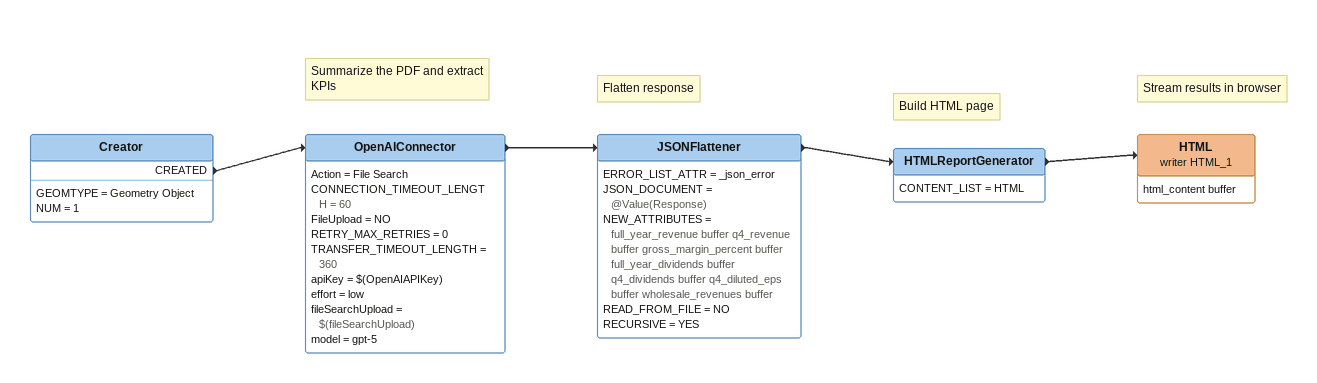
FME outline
Creator
    GEOMTYPE = Geometry Object
    NUM = 1
    CREATED -> OpenAIConnector
Note: Summarize the PDF and extract KPIs
OpenAIConnector
    Action = File Search
    CONNECTION_TIMEOUT_LENGTH = 60
    FileUpload = NO
    RETRY_MAX_RETRIES = 0
    TRANSFER_TIMEOUT_LENGTH = 360
    apiKey = $(OpenAIAPIKey)
    effort = low
    fileSearchUpload = $(fileSearchUpload)
    model = gpt-5
    -> JSONFlattener
Note: Flatten response
JSONFlattener
    ERROR_LIST_ATTR = _json_error
    JSON_DOCUMENT = @Value(Response)
    NEW_ATTRIBUTES = full_year_revenue buffer q4_revenue buffer gross_margin_percent buffer full_year_dividends buffer q4_dividends buffer q4_diluted_eps buffer wholesale_revenues buffer
    READ_FROM_FILE = NO
    RECURSIVE = YES
    -> HTMLReportGenerator
Note: Build HTML page
HTMLReportGenerator
    CONTENT_LIST = HTML
    -> HTML (writer HTML_1)
Note: Stream results in browser
HTML (writer HTML_1)
    attributes: html_content buffer
